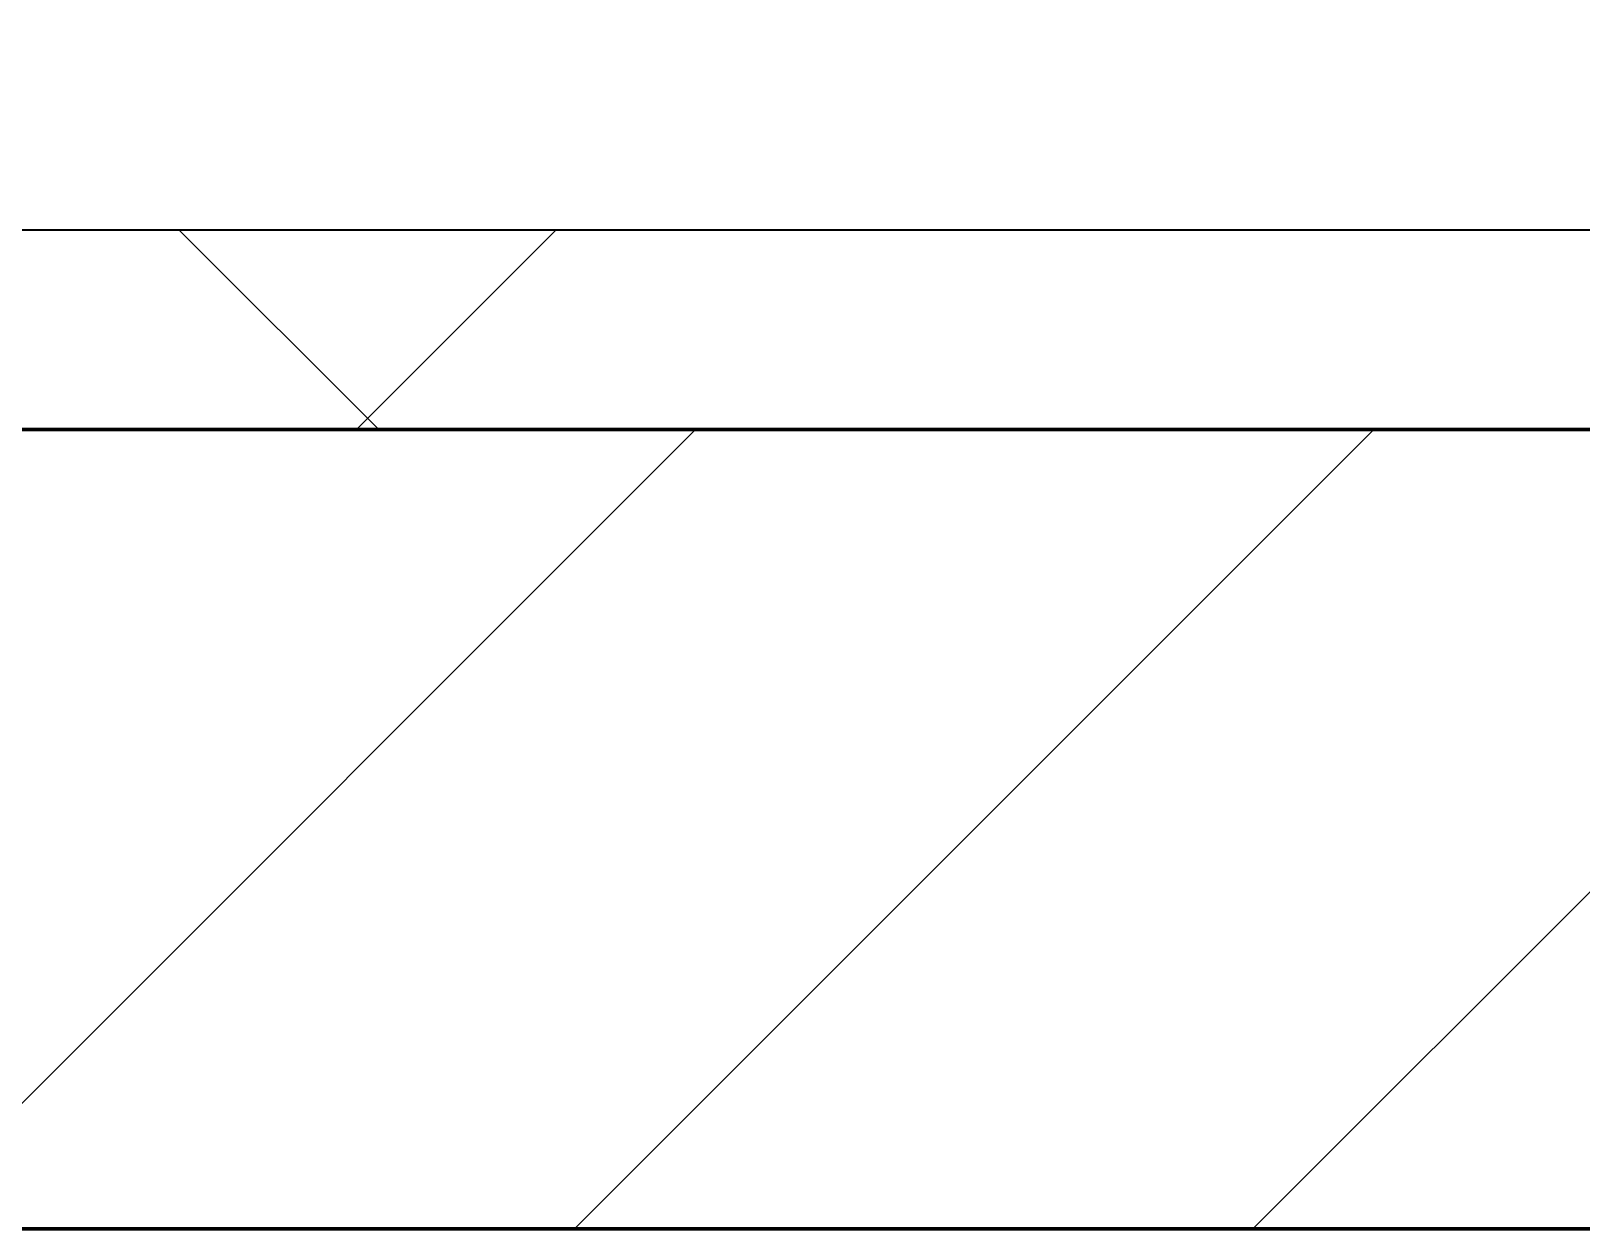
# Model space of a CAD drawing. Header units: millimetres. Extents: x -853432 to -773672, y -18171 to 22484.
# Drawn here: x -801094.6 to -800706.8, y -4021 to -3721.2 of the extents above; entities that cross this region are included whole.
import ezdxf
from ezdxf.xclip import XClip

# ---------------------------------------------------------------- set-up
doc = ezdxf.new("R2010")
doc.units = ezdxf.units.MM
doc.header["$XCLIPFRAME"] = 0
for name, color, linetype, lineweight in [('A-GLAZ-CURT', 2, 'Continuous', 9), ('A-WALL', 5, 'Continuous', 35), ('A-WALL-FNSH', 2, 'Continuous', 35), ('A-WALL-PATT', 1, 'Continuous', 35)]:
    doc.layers.add(name, color=color, linetype=linetype, lineweight=lineweight)
doc.layers.add('A11_ALU.SOLID SHEET', color=2, linetype='Continuous')

# ---------------------------------------------------------------- blocks, each defined once
blk = doc.blocks.new('PPLS-PP19_Custom Tile Pattern - Custom Tile Pattern-V143-4251-01 ENLARGED CONCOURSE LEVEL - REFLECTED CEILING PLAN - SHEET 2')
at = {"layer": 'A-GLAZ-CURT'}
for p, q in [((-300, 0), (300, 0)), ((300, 0), (-300, 0)), ((195.99, 0), (213.31, 0)), ((213.31, 0), (195.99, 0)), ((230.06, 0), (300, 0)), ((-300, -50), (300, -50)), ((300, -50), (-300, -50))]:
    blk.add_line(p, q, dxfattribs=at)
for points, knots in [([(9.32, 0), (9.08, 0), (7.65, 0), (2.57, 0), (-12.23, 0), (-25.64, 0), (-40, 0), (-56.24, 0), (-75.59, 0), (-94, 0), (-112.01, 0), (-114.94, 0), (-115.63, 0)], [-2922.926651, -2922.926651, -2922.926651, -2922.926651, -2882.788014, -2720.818881, -2518.50168, -2125.455881, -1792.521578, -1466.981642, -1208.454564, -789.402658, -501.969187, -243.577221, -243.577221, -243.577221, -243.577221]), ([(-101.48, 0), (-99.69, 0), (-92.91, 0), (-71.33, 0), (-42.53, 0), (-12.78, 0), (4.23, 0), (9.64, 0), (10.14, 0), (10.18, 0)], [-5222.48466, -5222.48466, -5222.48466, -5222.48466, -5103.229623, -4799.173296, -4065.652676, -3589.737505, -3285.047089, -3066.359526, -3044.715262, -3044.715262, -3044.715262, -3044.715262]), ([(31.18, 0), (25.97, 0), (11.99, 0), (-16.92, 0), (-47.42, 0), (-65.77, 0), (-66.37, 0), (-66.38, 0)], [-4496.803627, -4496.803627, -4496.803627, -4496.803627, -4222.080604, -3745.412743, -2981.410125, -2542.574734, -2498.224237, -2498.224237, -2498.224237, -2498.224237]), ([(35.48, 0), (35.33, 0), (31.29, 0), (24.07, 0), (12.82, 0), (-2.9, 0), (-20.62, 0), (-32.81, 0), (-44.85, 0), (-51.43, 0), (-51.79, 0)], [-2321.679171, -2321.679171, -2321.679171, -2321.679171, -2313.748533, -2106.613311, -1925.670641, -1617.263037, -1290.787923, -1039.307308, -819.71621, -644.910881, -644.910881, -644.910881, -644.910881]), ([(-32.34, 0), (-26.28, 0), (-16.36, 0), (8.61, 0), (15.02, 0), (22.91, 0), (31, 0), (39.04, 0), (51.19, 0), (58.74, 0), (61.34, 0), (61.45, 0)], [-3238.248822, -3238.248822, -3238.248822, -3238.248822, -2864.387349, -2439.246196, -2084.094819, -1956.422387, -1818.904206, -1645.594513, -1443.202566, -1228.752106, -1120.932285, -1120.932285, -1120.932285, -1120.932285]), ([(35.49, 0), (32.23, 0), (22.16, 0), (2.64, 0), (-17.84, 0), (-30.57, 0), (-31.82, 0), (-32, 0)], [-3969.515219, -3969.515219, -3969.515219, -3969.515219, -3766.694881, -3333.063701, -2994.501669, -2698.150104, -2614.070998, -2614.070998, -2614.070998, -2614.070998]), ([(30.82, 0), (29.27, 0), (20.14, 0), (3.54, 0), (-14.59, 0), (-28.88, 0), (-31.35, 0)], [-10462.034656, -10462.034656, -10462.034656, -10462.034656, -10363.088938, -9884.23066, -9424.652049, -9299.586361, -9299.586361, -9299.586361, -9299.586361]), ([(-31.34, 0), (-28.39, 0), (-16.99, 0), (5.15, 0), (25.79, 0), (36.43, 0)], [-6062.162279, -6062.162279, -6062.162279, -6062.162279, -5862.463379, -5340.621928, -4785.429152, -4785.429152, -4785.429152, -4785.429152]), ([(-30.52, 0), (-27.11, 0), (-17.83, 0), (5.99, 0), (22.06, 0), (34, 0), (36.32, 0), (36.43, 0)], [-2323.618664, -2323.618664, -2323.618664, -2323.618664, -2142.497158, -1716.209403, -1206.526904, -1089.329421, -1083.323792, -1083.323792, -1083.323792, -1083.323792]), ([(-13, 0), (-14.35, 0), (-17.68, 0), (-25.97, 0), (-29.52, 0), (-30.21, 0)], [-55207.591944, -55207.591944, -55207.591944, -55207.591944, -54789.006179, -54461.685999, -54290.791712, -54290.791712, -54290.791712, -54290.791712]), ([(8.33, 0), (8.19, 0), (7.18, 0), (0.32, 0), (-13.89, 0), (-24.92, 0), (-29.03, 0)], [-3574.286521, -3574.286521, -3574.286521, -3574.286521, -3526.962355, -3285.499107, -2903.012179, -2680.714891, -2680.714891, -2680.714891, -2680.714891]), ([(-28.57, 0), (-26.93, 0), (-20.29, 0), (-11.45, 0), (2.08, 0), (13.15, 0), (21.24, 0), (24.62, 0), (24.72, 0), (24.72, 0)], [-5361.429781, -5361.429781, -5361.429781, -5361.429781, -5261.36855, -5050.479954, -4785.90057, -4596.498881, -4445.288762, -4384.376941, -4376.041937, -4376.041937, -4376.041937, -4376.041937]), ([(-22.56, 0), (-20.27, 0), (-17.03, 0), (-11.36, 0), (-7.66, 0), (-6.6, 0), (-6.44, 0)], [-56468.192263, -56468.192263, -56468.192263, -56468.192263, -56344.022017, -56303.229861, -56166.290093, -56124.392176, -56124.392176, -56124.392176, -56124.392176]), ([(-15.19, 0), (-13.07, 0), (7.48, 0), (42.82, 0), (77.18, 0), (97.99, 0), (104.5, 0)], [-461.142613, -461.142613, -461.142613, -461.142613, -429.606584, -390.253598, -346.313304, -326.108732, -326.108732, -326.108732, -326.108732]), ([(-6.54, 0), (-6.73, 0), (-7.2, 0), (-7.6, 0), (-7.79, 0)], [-56009.792147, -56009.792147, -56009.792147, -56009.792147, -55949.290093, -55895.192118, -55895.192118, -55895.192118, -55895.192118]), ([(-2.63, 0), (-2.47, 0), (-1.22, 0), (4.92, 0), (15.97, 0), (22.54, 0), (24.49, 0)], [-226.825321, -226.825321, -226.825321, -226.825321, -220.269177, -206.416616, -198.214427, -187.717507, -187.717507, -187.717507, -187.717507]), ([(103.09, 0), (101.08, 0), (86.31, 0), (63.34, 0), (35.84, 0), (12, 0), (3.08, 0), (-1.67, 0), (-2.25, 0)], [-375.435014, -375.435014, -375.435014, -375.435014, -369.147452, -330.153101, -307.516438, -285.83788, -246.234814, -234.646884, -234.646884, -234.646884, -234.646884]), ([(24.69, 0), (24.54, 0), (20.99, 0), (15.48, 0), (10.8, 0), (9.63, 0)], [-4368.572414, -4368.572414, -4368.572414, -4368.572414, -4306.476363, -4080.000647, -3772.857994, -3772.857994, -3772.857994, -3772.857994]), ([(18.16, 0), (19.15, 0), (24.25, 0), (25.66, 0), (26.12, 0)], [-5700.113719, -5700.113719, -5700.113719, -5700.113719, -5554.232259, -5302.431367, -5302.431367, -5302.431367, -5302.431367]), ([(105.39, 0), (104.53, 0), (101.28, 0), (92.38, 0), (85.59, 0), (74.4, 0), (62.26, 0), (51.85, 0), (43.81, 0), (29.53, 0), (20.67, 0), (18.85, 0), (18.16, 0)], [-7797.313079, -7797.313079, -7797.313079, -7797.313079, -7723.759874, -7531.75727, -7135.649961, -6924.452779, -6738.82075, -6548.303034, -6314.283804, -6135.05769, -5972.647715, -5832.674503, -5832.674503, -5832.674503, -5832.674503]), ([(27.44, 0), (27.9, 0), (29.54, 0), (38.07, 0), (53.39, 0), (71.67, 0), (84.83, 0), (86.01, 0), (92.51, 0), (94.33, 0)], [-5037.309798, -5037.309798, -5037.309798, -5037.309798, -4887.603822, -4705.298446, -4353.683244, -3960.84581, -3759.045785, -3336.541051, -2783.776468, -2783.776468, -2783.776468, -2783.776468]), ([(27.89, 0), (29.09, 0), (31.45, 0), (35.13, 0), (36.12, 0)], [-147.777612, -147.777612, -147.777612, -147.777612, -135.792042, -131.801654, -131.801654, -131.801654, -131.801654]), ([(136.44, 0), (121.66, 0), (86.93, 0), (51.16, 0), (31.18, 0)], [-106.750556, -106.750556, -106.750556, -106.750556, -59.610984, 0, 0, 0, 0]), ([(36.37, 0), (37.9, 0), (48.86, 0), (64.79, 0), (86.69, 0), (100.73, 0), (105.41, 0)], [-314.438091, -314.438091, -314.438091, -314.438091, -305.899624, -287.17622, -249.500363, -227.688662, -227.688662, -227.688662, -227.688662]), ([(36.42, 0), (39.65, 0), (49.81, 0), (71.92, 0), (93.05, 0), (104.15, 0), (105.27, 0)], [-131.4022, -131.4022, -131.4022, -131.4022, -118.513713, -97.899267, -63.759246, -59.909843, -59.909843, -59.909843, -59.909843]), ([(70.61, 0), (66.16, 0), (55.8, 0), (43.7, 0), (38.19, 0), (36.42, 0)], [-4647.237329, -4647.237329, -4647.237329, -4647.237329, -4326.416877, -4098.545751, -3988.913233, -3988.913233, -3988.913233, -3988.913233]), ([(76.63, 0), (74.8, 0), (67.65, 0), (53.96, 0), (42.02, 0), (36.42, 0)], [-3095.572228, -3095.572228, -3095.572228, -3095.572228, -2950.589685, -2634.532728, -2338.353225, -2338.353225, -2338.353225, -2338.353225]), ([(53.18, 0), (53.06, 0), (52.22, 0), (46.43, 0), (40.12, 0), (36.56, 0)], [-622.740158, -622.740158, -622.740158, -622.740158, -566.066452, -360.610861, -124.548032, -124.548032, -124.548032, -124.548032]), ([(37.19, 0), (41.01, 0), (54, 0), (70.92, 0), (82.12, 0), (83.66, 0)], [-4772.340518, -4772.340518, -4772.340518, -4772.340518, -4573.028122, -4094.177415, -3869.465285, -3869.465285, -3869.465285, -3869.465285]), ([(105.39, 0), (105.26, 0), (94, 0), (76.86, 0), (57.82, 0), (46.51, 0), (41.83, 0), (38.22, 0), (37.25, 0)], [-402.375543, -402.375543, -402.375543, -402.375543, -401.860199, -357.622665, -341.267687, -334.000314, -326.15566, -321.97841, -321.97841, -321.97841, -321.97841]), ([(37.47, 0), (40.54, 0), (46.4, 0), (57.76, 0), (64.47, 0), (72.74, 0), (75.22, 0), (76.03, 0), (76.21, 0)], [-1064.991888, -1064.991888, -1064.991888, -1064.991888, -901.315459, -753.071572, -495.328968, -421.953223, -334.951786, -290.452333, -290.452333, -290.452333, -290.452333]), ([(61.47, 0), (61.47, 0), (61.21, 0), (54.61, 0), (53.71, 0), (53.56, 0)], [-1113.311073, -1113.311073, -1113.311073, -1113.311073, -1096.402191, -891.204116, -747.28819, -747.28819, -747.28819, -747.28819]), ([(76.22, 0), (75.58, 0), (73.64, 0), (71.05, 0), (70.61, 0)], [-193.634889, -193.634889, -193.634889, -193.634889, -31.537676, 0, 0, 0, 0]), ([(94.4, 0), (94.4, 0), (94.64, 0), (99.11, 0), (108.97, 0), (120.79, 0), (139.94, 0), (163.31, 0), (185.23, 0), (193.62, 0), (194.69, 0), (194.79, 0)], [-2348.345796, -2348.345796, -2348.345796, -2348.345796, -2310.419338, -2233.599744, -2052.234781, -1843.028543, -1530.39897, -1095.004608, -529.74427, -295.064701, -265.121568, -265.121568, -265.121568, -265.121568]), ([(129.02, 0), (129.02, 0), (124.41, 0), (122.35, 0), (114.96, 0), (108.04, 0), (103.09, 0)], [-35.386604, -35.386604, -35.386604, -35.386604, -31.430235, -22.807238, -15.488593, 0, 0, 0, 0]), ([(157.9, 0), (156.77, 0), (151.67, 0), (143.29, 0), (134.04, 0), (126.24, 0), (118.6, 0), (114.23, 0), (111.98, 0), (105.7, 0), (105.25, 0), (105.23, 0)], [-10292.955006, -10292.955006, -10292.955006, -10292.955006, -10098.273015, -9847.788484, -9677.714971, -9567.007022, -9453.21225, -9220.200448, -9012.77275, -8966.157302, -8931.152039, -8931.152039, -8931.152039, -8931.152039]), ([(105.3, 0), (105.65, 0), (111.03, 0), (112.65, 0), (113.59, 0)], [-8916.544888, -8916.544888, -8916.544888, -8916.544888, -8814.835624, -8577.462505, -8577.462505, -8577.462505, -8577.462505]), ([(105.38, 0), (116.28, 0), (127.31, 0), (138.28, 0), (138.53, 0)], [-325.194648, -325.194648, -325.194648, -325.194648, -291.370682, -290.5735, -290.5735, -290.5735, -290.5735]), ([(105.38, 0), (111.4, 0), (118.11, 0), (128.63, 0), (128.95, 0)], [-59.783368, -59.783368, -59.783368, -59.783368, -39.050993, -35.895543, -35.895543, -35.895543, -35.895543]), ([(114.39, 0), (114.2, 0), (112.49, 0), (109.17, 0), (105.68, 0)], [-8148.58938, -8148.58938, -8148.58938, -8148.58938, -8105.191388, -7805.49088, -7805.49088, -7805.49088, -7805.49088]), ([(168.37, 0), (167.68, 0), (162.47, 0), (147.16, 0), (119.85, 0), (105.98, 0)], [-543.375029, -543.375029, -543.375029, -543.375029, -530.793311, -458.593899, -403.157171, -403.157171, -403.157171, -403.157171]), ([(106.46, 0), (113.07, 0), (126.38, 0), (132.42, 0), (134.6, 0)], [-226.039875, -226.039875, -226.039875, -226.039875, -194.761443, -152.241002, -152.241002, -152.241002, -152.241002]), ([(128.58, 0), (128.8, 0), (130.16, 0), (139.26, 0), (152.67, 0), (161.24, 0), (162.19, 0), (162.75, 0)], [-633.326174, -633.326174, -633.326174, -633.326174, -627.736123, -618.981161, -602.094757, -592.980799, -581.414464, -581.414464, -581.414464, -581.414464]), ([(137.1, 0), (136, 0), (133.64, 0), (129.87, 0), (129.11, 0)], [-670.405967, -670.405967, -670.405967, -670.405967, -651.020627, -640.742133, -640.742133, -640.742133, -640.742133]), ([(193.8, 0), (193.33, 0), (190.11, 0), (183.13, 0), (171, 0), (161.95, 0), (161.28, 0), (158.35, 0), (157.85, 0), (157.77, 0)], [-11665.349007, -11665.349007, -11665.349007, -11665.349007, -11565.880756, -11105.624034, -10839.086983, -10768.332124, -10666.779182, -10580.760289, -10550.278881, -10550.278881, -10550.278881, -10550.278881]), ([(300, 0), (286.53, 0), (254.22, 0), (207.11, 0), (177.41, 0), (159.34, 0), (158.33, 0), (158.3, 0)], [-285.253232, -285.253232, -285.253232, -285.253232, -244.693688, -187.987675, -143.776725, -129.632772, -123.352749, -123.352749, -123.352749, -123.352749]), ([(159.07, 0), (159.13, 0), (160.84, 0), (165.21, 0), (174.15, 0), (185.98, 0), (208.82, 0), (219.42, 0), (230.06, 0)], [-115.643202, -115.643202, -115.643202, -115.643202, -114.681583, -87.660824, -65.295536, -41.623857, -24.459831, 0, 0, 0, 0]), ([(162.75, 0), (165.4, 0), (170.91, 0), (172.61, 0), (172.61, 0)], [-111.264224, -111.264224, -111.264224, -111.264224, -56.742688, -19.085662, -19.085662, -19.085662, -19.085662]), ([(247.1, 0), (246.76, 0), (245.04, 0), (238.34, 0), (226.56, 0), (221.1, 0), (200.27, 0), (182.99, 0), (174.27, 0), (169.67, 0), (168.99, 0)], [-9649.085549, -9649.085549, -9649.085549, -9649.085549, -9581.591397, -9406.094246, -9221.510254, -9016.44624, -8717.832359, -8253.978395, -8152.463617, -8069.855175, -8069.855175, -8069.855175, -8069.855175]), ([(215.22, 0), (214.62, 0), (210.55, 0), (203.98, 0), (187.54, 0), (175.3, 0), (169.49, 0)], [-203.825446, -203.825446, -203.825446, -203.825446, -198.527383, -184.406837, -162.427601, -142.916156, -142.916156, -142.916156, -142.916156]), ([(171.51, 0), (176.48, 0), (193.23, 0), (201.73, 0), (208.81, 0), (213.9, 0), (231.36, 0), (242.18, 0), (243.28, 0)], [-7971.819559, -7971.819559, -7971.819559, -7971.819559, -7784.112253, -7606.717214, -7289.299508, -7042.621073, -6582.165592, -6529.67174, -6529.67174, -6529.67174, -6529.67174]), ([(172.07, 0), (177.66, 0), (187.87, 0), (201.08, 0), (207.47, 0), (213.96, 0), (215.11, 0)], [-255.364076, -255.364076, -255.364076, -255.364076, -237.955587, -223.92608, -215.862851, -208.75215, -208.75215, -208.75215, -208.75215]), ([(242.41, 0), (236.53, 0), (226.44, 0), (219.94, 0), (219.02, 0)], [-11507.003635, -11507.003635, -11507.003635, -11507.003635, -11162.864862, -10856.732305, -10856.732305, -10856.732305, -10856.732305]), ([(219.9, 0), (220.86, 0), (226.95, 0), (237.37, 0), (242.54, 0)], [-10670.940496, -10670.940496, -10670.940496, -10670.940496, -10511.382485, -10020.669166, -10020.669166, -10020.669166, -10020.669166]), ([(300, 0), (288.22, 0), (268.92, 0), (249.85, 0), (243.25, 0)], [-12528.858583, -12528.858583, -12528.858583, -12528.858583, -11905.454923, -11523.19008, -11523.19008, -11523.19008, -11523.19008]), ([(243.33, 0), (244.03, 0), (245.48, 0), (246.54, 0), (246.96, 0)], [-9994.995213, -9994.995213, -9994.995213, -9994.995213, -9925.173265, -9834.877357, -9834.877357, -9834.877357, -9834.877357]), ([(243.91, 0), (253.3, 0), (267.66, 0), (281.71, 0), (291.71, 0), (296.52, 0), (297.86, 0), (298.09, 0)], [-6519.523061, -6519.523061, -6519.523061, -6519.523061, -6068.460911, -5766.029927, -5566.724884, -5280.360606, -5199.253518, -5199.253518, -5199.253518, -5199.253518]), ([(284.76, 0), (284.76, 0), (285.09, 0), (287.47, 0), (293.59, 0), (297.76, 0), (300, 0)], [-4110.630118, -4110.630118, -4110.630118, -4110.630118, -4053.389046, -3959.664717, -3862.421465, -3746.95702, -3746.95702, -3746.95702, -3746.95702]), ([(297.38, 0), (295.84, 0), (291.62, 0), (285.38, 0), (284.87, 0)], [-4803.172655, -4803.172655, -4803.172655, -4803.172655, -4358.271401, -4143.037883, -4143.037883, -4143.037883, -4143.037883])]:
    blk.add_open_spline(points, degree=3, knots=knots, dxfattribs=at)
for points in [[(24.49, 0), (25.23, 0), (25.72, 0), (26.04, 0)], [(36.44, 0), (34.6, 0), (32.72, 0), (30.82, 0)], [(80.35, 0), (79.57, 0), (78.27, 0), (76.63, 0)], [(84.06, 0), (83.48, 0), (82.41, 0), (81.72, 0)], [(168.74, 0), (168.74, 0), (169.81, 0), (171.51, 0)], [(195.11, 0), (194.91, 0), (194.44, 0), (193.8, 0)]]:
    blk.add_open_spline(points, degree=3, dxfattribs=at)
blk = doc.blocks.new('PPLS-PP19_Custom Tile Pattern - Custom Tile Pattern-V144-4251-01 ENLARGED CONCOURSE LEVEL - REFLECTED CEILING PLAN - SHEET 2')
at = {"layer": 'A-GLAZ-CURT'}
for p, q in [((-300, 0), (300, 0)), ((300, 0), (-300, 0)), ((-293.07, 0), (-275.75, 0)), ((-275.75, 0), (-293.07, 0)), ((-300, -50), (300, -50)), ((300, -50), (-300, -50))]:
    blk.add_line(p, q, dxfattribs=at)
at = {"layer": 'A-GLAZ-CURT', "flags": 128}
for points in [[(-300, 0), (-291.56, 0), (-283.3, 0), (-275.2, 0), (-267.26, 0), (-259.45, 0), (-251.77, 0), (-244.2, 0), (-236.74, 0), (-229.36, 0), (-222.06, 0)], [(-150.63, 0), (-155.53, 0), (-160.27, 0), (-164.95, 0), (-169.65, 0), (-174.47, 0), (-179.49, 0), (-184.81, 0), (-190.44, 0), (-196.37, 0), (-202.58, 0), (-209.04, 0), (-215.73, 0), (-222.63, 0), (-229.72, 0), (-236.97, 0), (-244.39, 0), (-251.96, 0), (-259.67, 0), (-267.51, 0), (-275.48, 0), (-283.55, 0), (-291.73, 0), (-300, 0)]]:
    blk.add_lwpolyline(points, dxfattribs=at)
at = {"layer": 'A-GLAZ-CURT'}
for points, knots in [([(-300, 0), (-284.65, 0), (-236.57, 0), (-188.86, 0), (-158.83, 0), (-151.03, 0)], [-5323.127839, -5323.127839, -5323.127839, -5323.127839, -4502.809032, -2700.551212, -1996.172939, -1996.172939, -1996.172939, -1996.172939]), ([(-149.9, 0), (-169.15, 0), (-209.57, 0), (-262.56, 0), (-294.48, 0), (-300, 0)], [-16711.540889, -16711.540889, -16711.540889, -16711.540889, -15131.813646, -13729.592194, -13439.944408, -13439.944408, -13439.944408, -13439.944408]), ([(-150.23, 0), (-150.53, 0), (-152.59, 0), (-158.72, 0), (-174.02, 0), (-185.59, 0), (-209.77, 0), (-232.01, 0), (-255.22, 0), (-262.59, 0), (-264.9, 0), (-265.4, 0)], [-2523.617513, -2523.617513, -2523.617513, -2523.617513, -2477.344047, -2237.412286, -2029.680487, -1755.085331, -1400.429864, -858.079193, -543.655514, -208.940337, 0, 0, 0, 0]), ([(-258.6, 0), (-257.91, 0), (-254.26, 0), (-241.25, 0), (-228.24, 0), (-220.2, 0), (-219.1, 0)], [-5722.54675, -5722.54675, -5722.54675, -5722.54675, -5657.471696, -5413.335975, -5017.494783, -4954.41967, -4954.41967, -4954.41967, -4954.41967]), ([(-149.9, 0), (-152.9, 0), (-162.69, 0), (-177.91, 0), (-199.46, 0), (-216.65, 0), (-231.26, 0), (-233.46, 0), (-234, 0)], [-2271.065485, -2271.065485, -2271.065485, -2271.065485, -2113.765672, -1763.376603, -1422.553702, -978.033455, -846.069444, -682.911962, -682.911962, -682.911962, -682.911962]), ([(-233.49, 0), (-233.44, 0), (-232.38, 0), (-230.74, 0), (-225.3, 0), (-223.63, 0)], [-455.274641, -455.274641, -455.274641, -455.274641, -440.605512, -119.536984, 0, 0, 0, 0])]:
    blk.add_open_spline(points, degree=3, knots=knots, dxfattribs=at)
blk = doc.blocks.new('*U634')
at = {"layer": 'A-GLAZ-CURT'}
for name, p in [('PPLS-PP19_Custom Tile Pattern - Custom Tile Pattern-V143-4251-01 ENLARGED CONCOURSE LEVEL - REFLECTED CEILING PLAN - SHEET 2', (34802.37, -7350)), ('PPLS-PP19_Custom Tile Pattern - Custom Tile Pattern-V144-4251-01 ENLARGED CONCOURSE LEVEL - REFLECTED CEILING PLAN - SHEET 2', (35402.37, -7350))]:
    blk.add_blockref(name, p, dxfattribs=at)
blk = doc.blocks.new('*U1213')
blk.add_lwpolyline([(22690, -750), (19166.45, -750), (19116.45, -700), (18966.44, -550), (-101025.39, -550), (-101025.39, -6704.96), (-96300, -6704.96), (-96300, -7350), (-94497.63, -7350), (17250, -7350), (17250, -6849.96), (18300, -6849.96), (22690, -6849.96)], close=True)

msp = doc.modelspace()

# ---------------------------------------------------------------- block references
at = {"layer": 'A11_ALU.SOLID SHEET'}
ref = msp.add_blockref('*U1213', (-744682.37, 3579.02), dxfattribs=at)
XClip(ref).set_block_clipping_path([(-104690.1238047112, -9620.0029952966), (-34092.6543255156, 14392.9971737705)])

# ---------------------------------------------------------------- next in the draw order: hatches: boundary and pattern name
at = {"layer": 'A-WALL-PATT', "lineweight": 9}
h = msp.add_hatch(dxfattribs=at)
h.set_pattern_fill('FP_4', color=256, style=0, pattern_type=2)
h.set_pattern_definition([(45, (0, 0), (-212.13203, 212.13203), []), (135, (0, 0), (-212.13203, -212.13203), [])])
h.paths.add_polyline_path([(-779464.45, -3820.98), (-778775.03, -3820.98), (-778775.03, -3770.98), (-827933.88, -3770.98), (-828045.79, -3820.98), (-779602.34, -3820.98)])
h.paths.add_polyline_path([(-828965.42, -3820.98), (-828156.1, -3820.98), (-828044.19, -3770.98), (-841032.37, -3770.98), (-841032.37, -3820.98), (-829103.3, -3820.98)])
h = msp.add_hatch(dxfattribs=at)
h.set_pattern_fill('FP_2', color=256, style=0, pattern_type=2)
h.set_pattern_definition([(45, (0, 0), (-84.852814, 84.852814), [])])
h.paths.add_polyline_path([(-779326.57, -4020.98), (-778775.03, -4020.98), (-778775.03, -3820.98), (-828045.79, -3820.98), (-828336.65, -3950.93), (-828355, -3909.85), (-828156.1, -3820.98), (-841232.37, -3820.98), (-841232.37, -4020.98), (-779878.11, -4020.98)])
h.paths.add_polyline_path([(-828280, -3860.98), (-828285, -3859.64), (-828288.66, -3855.98), (-828289.66, -3848.39), (-828287.07, -3844.76), (-828282.59, -3841.32), (-828280, -3840.98), (-828272.93, -3843.91), (-828270.34, -3848.39), (-828270.34, -3851.81), (-828272.93, -3858.05), (-828279.18, -3860.64)])

# ---------------------------------------------------------------- next in the draw order: linework, layer by layer
at = {"layer": 'A-WALL', "color": 7, "lineweight": 70}
for p, q in [((-801980, -3820.98), (-799580, -3820.98)), ((-799580, -3820.98), (-801980, -3820.98)), ((-799580, -4020.98), (-801980, -4020.98))]:
    msp.add_line(p, q, dxfattribs=at)
at = {"layer": 'A-WALL-FNSH', "color": 250}
msp.add_line((-801980, -3770.98), (-799580, -3770.98), dxfattribs=at)

# ---------------------------------------------------------------- next in the draw order: block references
msp.add_blockref('*U634', (-835882.37, 3579.02))

doc.saveas('drawing.dxf')
